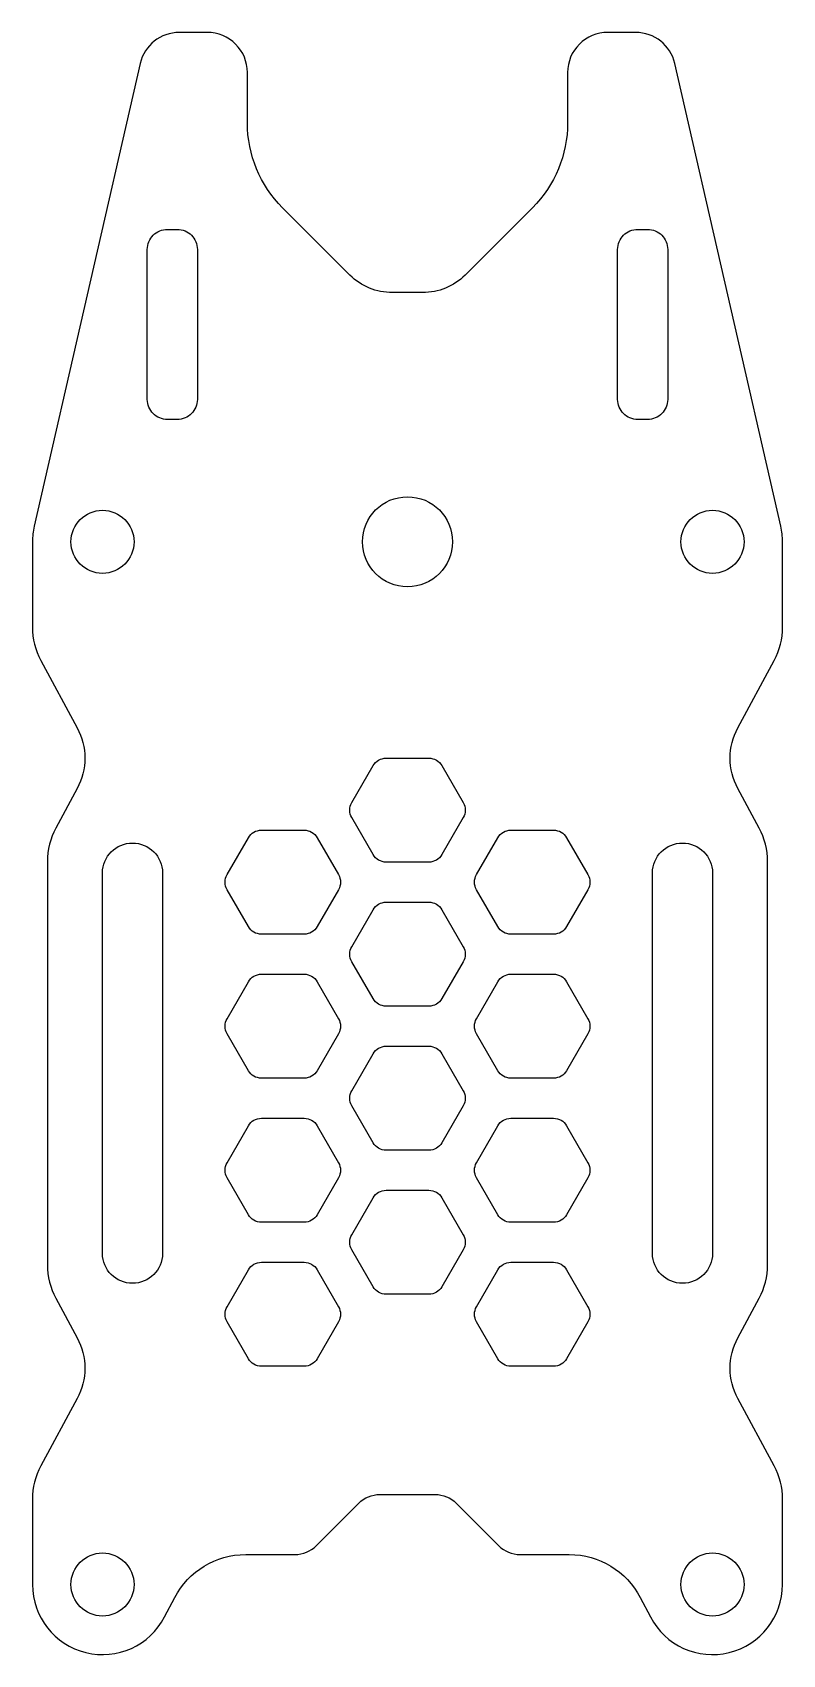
# Model space of a CAD drawing. Header units: millimetres. Extents: x -18.7 to 18.7, y -29.5 to 51.5.
import ezdxf

# ---------------------------------------------------------------- set-up
doc = ezdxf.new("R2010")
doc.units = ezdxf.units.MM

msp = doc.modelspace()

# ---------------------------------------------------------------- linework, layer by layer
for points in [[(17.99, 10.082, 0.12437), (17.57, 11.744), (16.504, 13.72, -0.252647), (16.504, 16.76), (18.32, 20.125, 0.12437), (18.74, 21.788), (18.74, 26.049, 0.05636), (18.652, 26.83), (13.356, 49.947, 0.34969), (11.406, 51.5), (10, 51.5, 0.414214), (8, 49.5), (8, 46.985, -0.198912), (6.243, 42.743), (2.879, 39.379, -0.198912), (0.757, 38.5), (-0.757, 38.5, -0.198912), (-2.879, 39.379), (-6.243, 42.743, -0.198912), (-8, 46.985), (-8, 49.5, 0.414214), (-10, 51.5), (-11.406, 51.5, 0.34969), (-13.356, 49.947), (-18.652, 26.83, 0.05636), (-18.74, 26.049), (-18.74, 24.085), (-18.74, 21.788, 0.12437), (-18.32, 20.125), (-16.504, 16.76, -0.252647), (-16.504, 13.72), (-17.57, 11.744, 0.12437), (-17.99, 10.082), (-17.99, -10.082, 0.12437), (-17.57, -11.744), (-16.504, -13.72, -0.252647), (-16.504, -16.76), (-18.32, -20.125, 0.12437), (-18.74, -21.788), (-18.74, -24.085), (-18.74, -26.049, 0.784418), (-12.137, -27.668), (-11.631, -26.698, -0.279417), (-8.085, -24.549), (-5.621, -24.549, 0.198912), (-4.561, -24.109), (-2.439, -21.988, -0.198912), (-1.379, -21.549), (1.379, -21.549, -0.198912), (2.439, -21.988), (4.561, -24.109, 0.198912), (5.621, -24.549), (8.085, -24.549, -0.279417), (11.631, -26.698), (12.137, -27.668, 0.784418), (18.74, -26.049), (18.74, -21.788, 0.12437), (18.32, -20.125), (16.504, -16.76, -0.252647), (16.504, -13.72), (17.57, -11.744, 0.12437), (17.99, -10.082)], [(-12, 41.66), (-11.5, 41.66, -0.414214), (-10.5, 40.66), (-10.5, 33.16, -0.414214), (-11.5, 32.16), (-12, 32.16, -0.414214), (-13, 33.16), (-13, 40.66, -0.414214)], [(12, 32.16), (11.5, 32.16, -0.414214), (10.5, 33.16), (10.5, 40.66, -0.414214), (11.5, 41.66), (12, 41.66, -0.414214), (13, 40.66), (13, 33.16, -0.414214)], [(-1.067, 15.24), (1.067, 15.24, -0.267949), (1.717, 14.865), (2.783, 13.017, -0.267949), (2.783, 12.267), (1.717, 10.419, -0.267949), (1.067, 10.044), (-1.067, 10.044, -0.267949), (-1.717, 10.419), (-2.783, 12.267, -0.267949), (-2.783, 13.017), (-1.717, 14.865, -0.267949)], [(-7.299, 11.642), (-5.165, 11.642, -0.267949), (-4.516, 11.267), (-3.449, 9.419, -0.267949), (-3.449, 8.669), (-4.516, 6.821, -0.267949), (-5.165, 6.446), (-7.299, 6.446, -0.267949), (-7.949, 6.821), (-9.016, 8.669, -0.267949), (-9.016, 9.419), (-7.949, 11.267, -0.267949)], [(5.165, 11.642), (7.299, 11.642, -0.267949), (7.949, 11.267), (9.016, 9.419, -0.267949), (9.016, 8.669), (7.949, 6.821, -0.267949), (7.299, 6.446), (5.165, 6.446, -0.267949), (4.516, 6.821), (3.449, 8.669, -0.267949), (3.449, 9.419), (4.516, 11.267, -0.267949)], [(-15.24, 9.5, -1), (-12.24, 9.5), (-12.24, -9.506, -0.998044), (-15.24, -9.5)], [(15.24, -9.5, -1), (12.24, -9.5), (12.24, 9.5, -1), (15.24, 9.5)], [(-2.783, 5.821), (-1.717, 7.669, -0.267949), (-1.067, 8.044), (1.067, 8.044, -0.267949), (1.717, 7.669), (2.783, 5.821, -0.267949), (2.783, 5.071), (1.717, 3.223, -0.267949), (1.067, 2.848), (-1.067, 2.848, -0.267949), (-1.717, 3.223), (-2.783, 5.071, -0.267949)], [(-9.016, 2.223), (-7.949, 4.071, -0.267949), (-7.299, 4.446), (-5.165, 4.446, -0.267949), (-4.516, 4.071), (-3.449, 2.223, -0.267949), (-3.449, 1.473), (-4.516, -0.375, -0.267949), (-5.165, -0.75), (-7.299, -0.75, -0.267949), (-7.949, -0.375), (-9.016, 1.473, -0.267949)], [(4.516, -0.375), (3.449, 1.473, -0.267949), (3.449, 2.223), (4.516, 4.071, -0.267949), (5.165, 4.446), (7.299, 4.446, -0.267949), (7.949, 4.071), (9.016, 2.223, -0.267949), (9.016, 1.473), (7.949, -0.375, -0.267949), (7.299, -0.75), (5.165, -0.75, -0.267949)], [(-1.717, -3.973), (-2.783, -2.125, -0.267949), (-2.783, -1.375), (-1.717, 0.473, -0.267949), (-1.067, 0.848), (1.067, 0.848, -0.267949), (1.717, 0.473), (2.783, -1.375, -0.267949), (2.783, -2.125), (1.717, -3.973, -0.267949), (1.067, -4.348), (-1.067, -4.348, -0.267949)], [(-7.949, -7.572), (-9.016, -5.723, -0.267949), (-9.016, -4.973), (-7.949, -3.125, -0.267949), (-7.299, -2.75), (-5.165, -2.75, -0.267949), (-4.516, -3.125), (-3.449, -4.973, -0.267949), (-3.449, -5.723), (-4.516, -7.572, -0.267949), (-5.165, -7.947), (-7.299, -7.947, -0.267949)], [(4.516, -7.572), (3.449, -5.723, -0.267949), (3.449, -4.973), (4.516, -3.125, -0.267949), (5.165, -2.75), (7.299, -2.75, -0.267949), (7.949, -3.125), (9.016, -4.973, -0.267949), (9.016, -5.723), (7.949, -7.572, -0.267949), (7.299, -7.947), (5.165, -7.947, -0.267949)], [(-2.783, -8.572), (-1.717, -6.723, -0.267949), (-1.067, -6.348), (1.067, -6.348, -0.267949), (1.717, -6.723), (2.783, -8.572, -0.267949), (2.783, -9.322), (1.717, -11.17, -0.267949), (1.067, -11.545), (-1.067, -11.545, -0.267949), (-1.717, -11.17), (-2.783, -9.322, -0.267949)], [(-9.016, -12.17), (-7.949, -10.322, -0.267949), (-7.299, -9.947), (-5.165, -9.947, -0.267949), (-4.516, -10.322), (-3.449, -12.17, -0.267949), (-3.449, -12.92), (-4.516, -14.768, -0.267949), (-5.165, -15.143), (-7.299, -15.143, -0.267949), (-7.949, -14.768), (-9.016, -12.92, -0.267949)], [(4.516, -14.768), (3.449, -12.92, -0.267949), (3.449, -12.17), (4.516, -10.322, -0.267949), (5.165, -9.947), (7.299, -9.947, -0.267949), (7.949, -10.322), (9.016, -12.17, -0.267949), (9.016, -12.92), (7.949, -14.768, -0.267949), (7.299, -15.143), (5.165, -15.143, -0.267949)]]:
    msp.add_lwpolyline(points, format="xyb", close=True)
for centre, radius in [((-15.24, 26.049), 1.575), ((0, 26.049), 2.25), ((15.24, 26.049), 1.575), ((-15.24, -26.049), 1.575), ((15.24, -26.049), 1.575)]:
    msp.add_circle(centre, radius)

doc.saveas('drawing.dxf')
